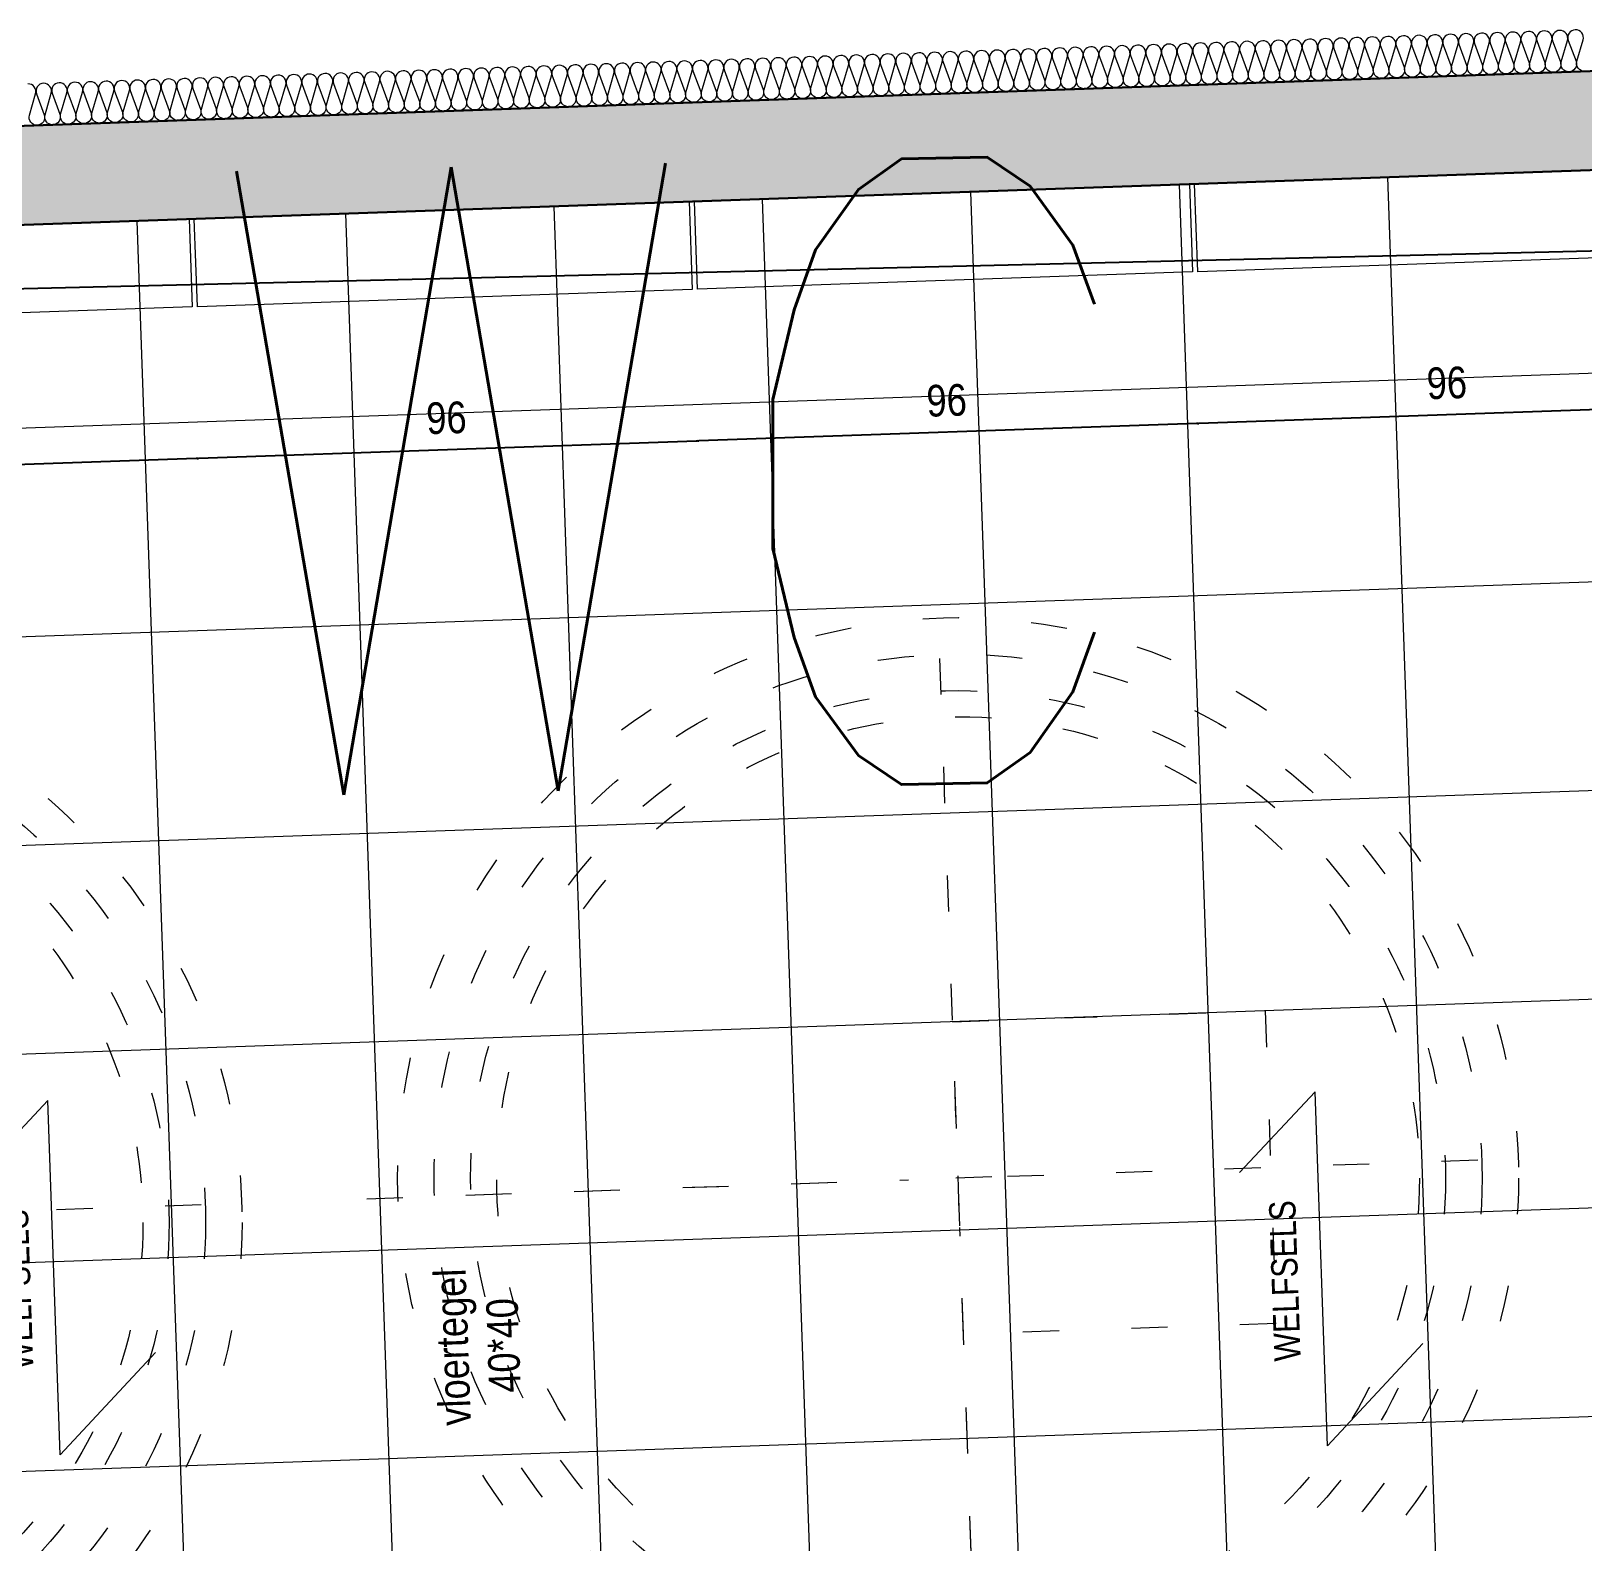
# Model space of a CAD drawing. Header units: millimetres. Extents: x 3476 to 38328, y 1439 to 26921.
# Drawn here: x 24921.4 to 25219.1, y 20861.7 to 21151.6 of the extents above; entities that cross this region are included whole.
import ezdxf

# ---------------------------------------------------------------- set-up
doc = ezdxf.new("R2010")
doc.units = ezdxf.units.MM
doc.header["$LTSCALE"] = 100
doc.header["$MEASUREMENT"] = 0
doc.header["$PDMODE"] = 3
doc.header["$PDSIZE"] = 10
doc.linetypes.add('STYLE_05', pattern=[0.20828, 0.069425, -0.138855])
doc.layers.get('0').update_dxf_attribs({"linetype": 'CONTINUOUS'})
doc.layers.get('DEFPOINTS').update_dxf_attribs({"linetype": 'CONTINUOUS'})
doc.layers.add('--W-BETON-Z', color=4, linetype='CONTINUOUS')
doc.layers.add('TEKST', color=4, linetype='CONTINUOUS')
for name, color, linetype, lineweight in [('Geen', 7, 'CONTINUOUS', 15), ('Maatlijnen', 250, 'CONTINUOUS', 5), ('Muren', 7, 'CONTINUOUS', 30), ('VORM vloeren', 8, 'CONTINUOUS', 5)]:
    doc.layers.add(name, color=color, linetype=linetype, lineweight=lineweight)
doc.styles.add('Arial Narrow', font='ARIALN.TTF')
doc.styles.add('Geneva', font='')
doc.styles.add('ROMANS', font='romans', dxfattribs={"width": 0.7})
doc.styles.get('Geneva').set_extended_font_data('Geneva')
doc.dimstyles.new('Geen hulplijnen', dxfattribs={"dimtxt": 64.160207, "dimasz": 0.224482, "dimexe": 0.3, "dimexo": 0.2, "dimgap": 0.15, "dimtad": 1, "dimdec": 1, "dimzin": 11, "dimtxsty": 'Geneva', "dimblk": 'VW_SLASH', "dimcen": 0, "dimse1": 1, "dimse2": 1, "dimadec": 0, "dimazin": 0, "dimtfac": 0.8, "dimtdec": 1, "dimtix": 1, "dimtmove": 0, "dimatfit": 0, "dimldrblk": 'VW_FILLEDARROW', "dimfxl": 1, "dimfrac": 2, "dimtolj": 1, "dimtzin": 11, "dimarcsym": 0})

# ---------------------------------------------------------------- blocks, each defined once
blk = doc.blocks.new('VW_SLASH')
at = {"color": 0, "linetype": 'ByBlock', "lineweight": -2}
blk.add_line((0, 0), (-1, 0), dxfattribs=at)
at = {"color": 0, "linetype": 'ByBlock', "lineweight": 18}
blk.add_line((-0.5, -0.5), (0.5, 0.5), dxfattribs=at)
blk = doc.blocks.new('*D316')
at = {"layer": 'DEFPOINTS', "color": 0, "linetype": 'Continuous'}
for p in [(24844.93, 21165.34), (24846.27, 21126.82), (25367.07, 21112.98)]:
    blk.add_point(p, dxfattribs=at)
at = {"layer": 'Maatlijnen', "color": 0, "linetype": 'Continuous', "lineweight": -2}
blk.add_line((25364.39, 21183.48), (24845.15, 21165.35), dxfattribs=at)
at = {"layer": 'Maatlijnen', "color": 0, "linetype": 'Continuous', "lineweight": -2, "xscale": 0.224482421875, "yscale": 0.224482421875, "zscale": 0.2244824218751091}
for p, rotation in [((25364.61, 21183.49), 2.00000000000391), ((24844.93, 21165.34), 182.000000000004)]:
    blk.add_blockref('VW_SLASH', p, dxfattribs=dict(at, rotation=rotation))
at = {"layer": 'Maatlijnen', "color": 0, "linetype": 'Continuous', "insert": (25104.56, 21180.51), "char_height": 6.06, "attachment_point": 5, "rotation": 2, "style": 'Arial Narrow'}
blk.add_mtext('\\A1;520', dxfattribs=at)
blk = doc.blocks.new('VW_FILLEDARROW')
at = {"color": 0, "lineweight": -2}
blk.add_solid([(0, 0), (-0.6, -0.2), (-0.6, 0.2)], dxfattribs=at)
blk = doc.blocks.new('Groep-158')
at = {"layer": 'Geen', "linetype": 'Continuous'}
for p, q in [((-502.79, -275), (-517.79, -260)), ((-570.79, -275), (-502.79, -275)), ((-570.79, -275), (-551.79, -294))]:
    blk.add_line(p, q, dxfattribs=at)
at = {"layer": 'Geen', "insert": (-554.28, -265.42), "char_height": 5.0504, "attachment_point": 1, "line_spacing_factor": 0.967824, "style": 'Arial Narrow'}
blk.add_mtext('{\\C7;\\lWELFSELS}', dxfattribs=at)
blk = doc.blocks.new('Groep-159')
at = {"layer": 'Geen', "linetype": 'Continuous'}
for p, q in [((-496, -32), (-511, -17)), ((-564, -32), (-496, -32)), ((-564, -32), (-545, -51))]:
    blk.add_line(p, q, dxfattribs=at)
at = {"layer": 'Geen', "insert": (-547.49, -22.42), "char_height": 5.0504, "attachment_point": 1, "line_spacing_factor": 0.967824, "style": 'Arial Narrow'}
blk.add_mtext('{\\C7;\\lWELFSELS}', dxfattribs=at)
blk = doc.blocks.new('Groep-200')
at = {"layer": 'Geen', "color": 173, "linetype": 'Continuous', "lineweight": 5, "flags": 128}
for points in [[(-300.95, -56.01, 0.511611), (-302.92, -54.59), (-306.98, -55.93, -0.511611), (-308.95, -54.51, -0.511611), (-306.98, -53.09), (-302.92, -54.43, 0.511611), (-300.95, -53.01, 0.511611), (-302.92, -51.59), (-306.98, -52.93, -0.511611), (-308.95, -51.51, -0.511611), (-306.98, -50.09), (-302.92, -51.43, 0.511611), (-300.95, -50.01, 0.511611), (-302.92, -48.59), (-306.98, -49.93, -0.511611), (-308.95, -48.51, -0.511611), (-306.98, -47.09), (-302.92, -48.43, 0.511611), (-300.95, -47.01, 0.511611), (-302.92, -45.59), (-306.98, -46.93, -0.511611), (-308.95, -45.51, -0.511611), (-306.98, -44.09), (-302.92, -45.43, 0.511611), (-300.95, -44.01, 0.511611), (-302.92, -42.59), (-306.98, -43.93, -0.511611), (-308.95, -42.51, -0.511611), (-306.98, -41.09), (-302.92, -42.43, 0.511611), (-300.95, -41.01, 0.511611), (-302.92, -39.59), (-306.98, -40.93, -0.511611), (-308.95, -39.51, -0.511611), (-306.98, -38.09), (-302.92, -39.43, 0.511611), (-300.95, -38.01, 0.511611), (-302.92, -36.59), (-306.98, -37.93, -0.511611), (-308.95, -36.51, -0.511611), (-306.98, -35.09), (-302.92, -36.43, 0.511611), (-300.95, -35.01, 0.511611)], [(-308.95, -87.51, -0.511611), (-306.98, -86.09), (-302.92, -87.43, 0.511611), (-300.95, -86.01, 0.511611), (-302.92, -84.59), (-306.98, -85.93, -0.511611), (-308.95, -84.51, -0.511611), (-306.98, -83.09), (-302.92, -84.43, 0.511611), (-300.95, -83.01, 0.511611), (-302.92, -81.59), (-306.98, -82.93, -0.511611), (-308.95, -81.51, -0.511611), (-306.98, -80.09), (-302.92, -81.43, 0.511611), (-300.95, -80.01, 0.511611), (-302.92, -78.59), (-306.98, -79.93, -0.511611), (-308.95, -78.51, -0.511611), (-306.98, -77.09), (-302.92, -78.43, 0.511611), (-300.95, -77.01, 0.511611), (-302.92, -75.59), (-306.98, -76.93, -0.511611), (-308.95, -75.51, -0.511611), (-306.98, -74.09), (-302.92, -75.43, 0.511611), (-300.95, -74.01, 0.511611), (-302.92, -72.59), (-306.98, -73.93, -0.511611), (-308.95, -72.51, -0.511611), (-306.98, -71.09), (-302.92, -72.43, 0.511611), (-300.95, -71.01, 0.511611), (-302.92, -69.59), (-306.98, -70.93, -0.511611), (-308.95, -69.51, -0.511611), (-306.98, -68.09), (-302.92, -69.43, 0.511611), (-300.95, -68.01, 0.511611), (-302.92, -66.59), (-306.98, -67.93, -0.511611), (-308.95, -66.51, -0.511611), (-306.98, -65.09), (-302.92, -66.43, 0.511611), (-300.95, -65.01, 0.511611), (-302.92, -63.59), (-306.98, -64.93, -0.511611), (-308.95, -63.51, -0.511611), (-306.98, -62.09), (-302.92, -63.43, 0.511611), (-300.95, -62.01, 0.511611), (-302.92, -60.59), (-306.98, -61.93, -0.511611), (-308.95, -60.51, -0.511611), (-306.98, -59.09), (-302.92, -60.43, 0.511611), (-300.95, -59.01, 0.511611), (-302.92, -57.59), (-306.98, -58.93, -0.511611), (-308.95, -57.51, -0.511611), (-306.98, -56.09), (-302.92, -57.43, 0.511611), (-300.95, -56.01, 0.511611)], [(-304.95, -119.76), (-302.92, -120.43, 0.511611), (-300.95, -119.01, 0.511611), (-302.92, -117.59), (-306.98, -118.93, -0.511611), (-308.95, -117.51, -0.511611), (-306.98, -116.09), (-302.92, -117.43, 0.511611), (-300.95, -116.01, 0.511611), (-302.92, -114.59), (-306.98, -115.93, -0.511611), (-308.95, -114.51, -0.511611), (-306.98, -113.09), (-302.92, -114.43, 0.511611), (-300.95, -113.01, 0.511611), (-302.92, -111.59), (-306.98, -112.93, -0.511611), (-308.95, -111.51, -0.511611), (-306.98, -110.09), (-302.92, -111.43, 0.511611), (-300.95, -110.01, 0.511611), (-302.92, -108.59), (-306.98, -109.93, -0.511611), (-308.95, -108.51, -0.511611), (-306.98, -107.09), (-302.92, -108.43, 0.511611), (-300.95, -107.01, 0.511611), (-302.92, -105.59), (-306.98, -106.93, -0.511611), (-308.95, -105.51, -0.511611), (-306.98, -104.09), (-302.92, -105.43, 0.511611), (-300.95, -104.01, 0.511611), (-302.92, -102.59), (-306.98, -103.93, -0.511611), (-308.95, -102.51, -0.511611), (-306.98, -101.09), (-302.92, -102.43, 0.511611), (-300.95, -101.01, 0.511611), (-302.92, -99.59), (-306.98, -100.93, -0.511611), (-308.95, -99.51, -0.511611), (-306.98, -98.09), (-302.92, -99.43, 0.511611), (-300.95, -98.01, 0.511611), (-302.92, -96.59), (-306.98, -97.93, -0.511611), (-308.95, -96.51, -0.511611), (-306.98, -95.09), (-302.92, -96.43, 0.511611), (-300.95, -95.01, 0.511611), (-302.92, -93.59), (-306.98, -94.93, -0.511611), (-308.95, -93.51, -0.511611), (-306.98, -92.09), (-302.92, -93.43, 0.511611), (-300.95, -92.01, 0.511611), (-302.92, -90.59), (-306.98, -91.93, -0.511611), (-308.95, -90.51, -0.511611), (-306.98, -89.09), (-302.92, -90.43, 0.511611), (-300.95, -89.01, 0.511611), (-302.92, -87.59), (-306.98, -88.93, -0.511611), (-308.95, -87.51, -0.511611)], [(-304.95, -151.26), (-306.98, -151.93, -0.511611), (-308.95, -150.51, -0.511611), (-306.98, -149.09), (-302.92, -150.43, 0.511611), (-300.95, -149.01, 0.511611), (-302.92, -147.59), (-306.98, -148.93, -0.511611), (-308.95, -147.51, -0.511611), (-306.98, -146.09), (-302.92, -147.43, 0.511611), (-300.95, -146.01, 0.511611), (-302.92, -144.59), (-306.98, -145.93, -0.511611), (-308.95, -144.51, -0.511611), (-306.98, -143.09), (-302.92, -144.43, 0.511611), (-300.95, -143.01, 0.511611), (-302.92, -141.59), (-306.98, -142.93, -0.511611), (-308.95, -141.51, -0.511611), (-306.98, -140.09), (-302.92, -141.43, 0.511611), (-300.95, -140.01, 0.511611), (-302.92, -138.59), (-306.98, -139.93, -0.511611), (-308.95, -138.51, -0.511611), (-306.98, -137.09), (-302.92, -138.43, 0.511611), (-300.95, -137.01, 0.511611), (-302.92, -135.59), (-306.98, -136.93, -0.511611), (-308.95, -135.51, -0.511611), (-306.98, -134.09), (-302.92, -135.43, 0.511611), (-300.95, -134.01, 0.511611), (-302.92, -132.59), (-306.98, -133.93, -0.511611), (-308.95, -132.51, -0.511611), (-306.98, -131.09), (-302.92, -132.43, 0.511611), (-300.95, -131.01, 0.511611), (-302.92, -129.59), (-306.98, -130.93, -0.511611), (-308.95, -129.51, -0.511611), (-306.98, -128.09), (-302.92, -129.43, 0.511611), (-300.95, -128.01, 0.511611), (-302.92, -126.59), (-306.98, -127.93, -0.511611), (-308.95, -126.51, -0.511611), (-306.98, -125.09), (-302.92, -126.43, 0.511611), (-300.95, -125.01, 0.511611), (-302.92, -123.59), (-306.98, -124.93, -0.511611), (-308.95, -123.51, -0.511611), (-306.98, -122.09), (-302.92, -123.43, 0.511611), (-300.95, -122.01, 0.511611), (-302.92, -120.59), (-306.98, -121.93, -0.511611), (-308.95, -120.51, -0.511611), (-306.98, -119.09), (-304.95, -119.76)], [(-308.95, -183.51, -0.511611), (-306.98, -182.09), (-302.92, -183.43, 0.511611), (-300.95, -182.01, 0.511611), (-302.92, -180.59), (-306.98, -181.93, -0.511611), (-308.95, -180.51, -0.511611), (-306.98, -179.09), (-302.92, -180.43, 0.511611), (-300.95, -179.01, 0.511611), (-302.92, -177.59), (-306.98, -178.93, -0.511611), (-308.95, -177.51, -0.511611), (-306.98, -176.09), (-302.92, -177.43, 0.511611), (-300.95, -176.01, 0.511611), (-302.92, -174.59), (-306.98, -175.93, -0.511611), (-308.95, -174.51, -0.511611), (-306.98, -173.09), (-302.92, -174.43, 0.511611), (-300.95, -173.01, 0.511611), (-302.92, -171.59), (-306.98, -172.93, -0.511611), (-308.95, -171.51, -0.511611), (-306.98, -170.09), (-302.92, -171.43, 0.511611), (-300.95, -170.01, 0.511611), (-302.92, -168.59), (-306.98, -169.93, -0.511611), (-308.95, -168.51, -0.511611), (-306.98, -167.09), (-302.92, -168.43, 0.511611), (-300.95, -167.01, 0.511611), (-302.92, -165.59), (-306.98, -166.93, -0.511611), (-308.95, -165.51, -0.511611), (-306.98, -164.09), (-302.92, -165.43, 0.511611), (-300.95, -164.01, 0.511611), (-302.92, -162.59), (-306.98, -163.93, -0.511611), (-308.95, -162.51, -0.511611), (-306.98, -161.09), (-302.92, -162.43, 0.511611), (-300.95, -161.01, 0.511611), (-302.92, -159.59), (-306.98, -160.93, -0.511611), (-308.95, -159.51, -0.511611), (-306.98, -158.09), (-302.92, -159.43, 0.511611), (-300.95, -158.01, 0.511611), (-302.92, -156.59), (-306.98, -157.93, -0.511611), (-308.95, -156.51, -0.511611), (-306.98, -155.09), (-302.92, -156.43, 0.511611), (-300.95, -155.01, 0.511611), (-302.92, -153.59), (-306.98, -154.93, -0.511611), (-308.95, -153.51, -0.511611), (-306.98, -152.09), (-302.92, -153.43, 0.511611), (-300.95, -152.01, 0.511611), (-302.92, -150.59), (-304.95, -151.26)], [(-300.95, -215.01, 0.511611), (-302.92, -213.59), (-306.98, -214.93, -0.511611), (-308.95, -213.51, -0.511611), (-306.98, -212.09), (-302.92, -213.43, 0.511611), (-300.95, -212.01, 0.511611), (-302.92, -210.59), (-306.98, -211.93, -0.511611), (-308.95, -210.51, -0.511611), (-306.98, -209.09), (-302.92, -210.43, 0.511611), (-300.95, -209.01, 0.511611), (-302.92, -207.59), (-306.98, -208.93, -0.511611), (-308.95, -207.51, -0.511611), (-306.98, -206.09), (-302.92, -207.43, 0.511611), (-300.95, -206.01, 0.511611), (-302.92, -204.59), (-306.98, -205.93, -0.511611), (-308.95, -204.51, -0.511611), (-306.98, -203.09), (-302.92, -204.43, 0.511611), (-300.95, -203.01, 0.511611), (-302.92, -201.59), (-306.98, -202.93, -0.511611), (-308.95, -201.51, -0.511611), (-306.98, -200.09), (-302.92, -201.43, 0.511611), (-300.95, -200.01, 0.511611), (-302.92, -198.59), (-306.98, -199.93, -0.511611), (-308.95, -198.51, -0.511611), (-306.98, -197.09), (-302.92, -198.43, 0.511611), (-300.95, -197.01, 0.511611), (-302.92, -195.59), (-306.98, -196.93, -0.511611), (-308.95, -195.51, -0.511611), (-306.98, -194.09), (-302.92, -195.43, 0.511611), (-300.95, -194.01, 0.511611), (-302.92, -192.59), (-306.98, -193.93, -0.511611), (-308.95, -192.51, -0.511611), (-306.98, -191.09), (-302.92, -192.43, 0.511611), (-300.95, -191.01, 0.511611), (-302.92, -189.59), (-306.98, -190.93, -0.511611), (-308.95, -189.51, -0.511611), (-306.98, -188.09), (-302.92, -189.43, 0.511611), (-300.95, -188.01, 0.511611), (-302.92, -186.59), (-306.98, -187.93, -0.511611), (-308.95, -186.51, -0.511611), (-306.98, -185.09), (-302.92, -186.43, 0.511611), (-300.95, -185.01, 0.511611), (-302.92, -183.59), (-306.98, -184.93, -0.511611), (-308.95, -183.51, -0.511611)], [(-304.95, -247.26), (-306.98, -247.93, -0.511611), (-308.95, -246.51, -0.511611), (-306.98, -245.09), (-302.92, -246.43, 0.511611), (-300.95, -245.01, 0.511611), (-302.92, -243.59), (-306.98, -244.93, -0.511611), (-308.95, -243.51, -0.511611), (-306.98, -242.09), (-302.92, -243.43, 0.511611), (-300.95, -242.01, 0.511611), (-302.92, -240.59), (-306.98, -241.93, -0.511611), (-308.95, -240.51, -0.511611), (-306.98, -239.09), (-302.92, -240.43, 0.511611), (-300.95, -239.01, 0.511611), (-302.92, -237.59), (-306.98, -238.93, -0.511611), (-308.95, -237.51, -0.511611), (-306.98, -236.09), (-302.92, -237.43, 0.511611), (-300.95, -236.01, 0.511611), (-302.92, -234.59), (-306.98, -235.93, -0.511611), (-308.95, -234.51, -0.511611), (-306.98, -233.09), (-302.92, -234.43, 0.511611), (-300.95, -233.01, 0.511611), (-302.92, -231.59), (-306.98, -232.93, -0.511611), (-308.95, -231.51, -0.511611), (-306.98, -230.09), (-302.92, -231.43, 0.511611), (-300.95, -230.01, 0.511611), (-302.92, -228.59), (-306.98, -229.93, -0.511611), (-308.95, -228.51, -0.511611), (-306.98, -227.09), (-302.92, -228.43, 0.511611), (-300.95, -227.01, 0.511611), (-302.92, -225.59), (-306.98, -226.93, -0.511611), (-308.95, -225.51, -0.511611), (-306.98, -224.09), (-302.92, -225.43, 0.511611), (-300.95, -224.01, 0.511611), (-302.92, -222.59), (-306.98, -223.93, -0.511611), (-308.95, -222.51, -0.511611), (-306.98, -221.09), (-302.92, -222.43, 0.511611), (-300.95, -221.01, 0.511611), (-302.92, -219.59), (-306.98, -220.93, -0.511611), (-308.95, -219.51, -0.511611), (-306.98, -218.09), (-302.92, -219.43, 0.511611), (-300.95, -218.01, 0.511611), (-302.92, -216.59), (-306.98, -217.93, -0.511611), (-308.95, -216.51, -0.511611), (-306.98, -215.09), (-302.92, -216.43, 0.511611), (-300.95, -215.01, 0.511611)], [(-304.95, -278.76), (-302.92, -279.43, 0.511611), (-300.95, -278.01, 0.511611), (-302.92, -276.59), (-306.98, -277.93, -0.511611), (-308.95, -276.51, -0.511611), (-306.98, -275.09), (-302.92, -276.43, 0.511611), (-300.95, -275.01, 0.511611), (-302.92, -273.59), (-306.98, -274.93, -0.511611), (-308.95, -273.51, -0.511611), (-306.98, -272.09), (-302.92, -273.43, 0.511611), (-300.95, -272.01, 0.511611), (-302.92, -270.59), (-306.98, -271.93, -0.511611), (-308.95, -270.51, -0.511611), (-306.98, -269.09), (-302.92, -270.43, 0.511611), (-300.95, -269.01, 0.511611), (-302.92, -267.59), (-306.98, -268.93, -0.511611), (-308.95, -267.51, -0.511611), (-306.98, -266.09), (-302.92, -267.43, 0.511611), (-300.95, -266.01, 0.511611), (-302.92, -264.59), (-306.98, -265.93, -0.511611), (-308.95, -264.51, -0.511611), (-306.98, -263.09), (-302.92, -264.43, 0.511611), (-300.95, -263.01, 0.511611), (-302.92, -261.59), (-306.98, -262.93, -0.511611), (-308.95, -261.51, -0.511611), (-306.98, -260.09), (-302.92, -261.43, 0.511611), (-300.95, -260.01, 0.511611), (-302.92, -258.59), (-306.98, -259.93, -0.511611), (-308.95, -258.51, -0.511611), (-306.98, -257.09), (-302.92, -258.43, 0.511611), (-300.95, -257.01, 0.511611), (-302.92, -255.59), (-306.98, -256.93, -0.511611), (-308.95, -255.51, -0.511611), (-306.98, -254.09), (-302.92, -255.43, 0.511611), (-300.95, -254.01, 0.511611), (-302.92, -252.59), (-306.98, -253.93, -0.511611), (-308.95, -252.51, -0.511611), (-306.98, -251.09), (-302.92, -252.43, 0.511611), (-300.95, -251.01, 0.511611), (-302.92, -249.59), (-306.98, -250.93, -0.511611), (-308.95, -249.51, -0.511611), (-306.98, -248.09), (-302.92, -249.43, 0.511611), (-300.95, -248.01, 0.511611), (-302.92, -246.59), (-304.95, -247.26)], [(-300.95, -311.01, 0.511611), (-302.92, -309.59), (-306.98, -310.93, -0.511611), (-308.95, -309.51, -0.511611), (-306.98, -308.09), (-302.92, -309.43, 0.511611), (-300.95, -308.01, 0.511611), (-302.92, -306.59), (-306.98, -307.93, -0.511611), (-308.95, -306.51, -0.511611), (-306.98, -305.09), (-302.92, -306.43, 0.511611), (-300.95, -305.01, 0.511611), (-302.92, -303.59), (-306.98, -304.93, -0.511611), (-308.95, -303.51, -0.511611), (-306.98, -302.09), (-302.92, -303.43, 0.511611), (-300.95, -302.01, 0.511611), (-302.92, -300.59), (-306.98, -301.93, -0.511611), (-308.95, -300.51, -0.511611), (-306.98, -299.09), (-302.92, -300.43, 0.511611), (-300.95, -299.01, 0.511611), (-302.92, -297.59), (-306.98, -298.93, -0.511611), (-308.95, -297.51, -0.511611), (-306.98, -296.09), (-302.92, -297.43, 0.511611), (-300.95, -296.01, 0.511611), (-302.92, -294.59), (-306.98, -295.93, -0.511611), (-308.95, -294.51, -0.511611), (-306.98, -293.09), (-302.92, -294.43, 0.511611), (-300.95, -293.01, 0.511611), (-302.92, -291.59), (-306.98, -292.93, -0.511611), (-308.95, -291.51, -0.511611), (-306.98, -290.09), (-302.92, -291.43, 0.511611), (-300.95, -290.01, 0.511611), (-302.92, -288.59), (-306.98, -289.93, -0.511611), (-308.95, -288.51, -0.511611), (-306.98, -287.09), (-302.92, -288.43, 0.511611), (-300.95, -287.01, 0.511611), (-302.92, -285.59), (-306.98, -286.93, -0.511611), (-308.95, -285.51, -0.511611), (-306.98, -284.09), (-302.92, -285.43, 0.511611), (-300.95, -284.01, 0.511611), (-302.92, -282.59), (-306.98, -283.93, -0.511611), (-308.95, -282.51, -0.511611), (-306.98, -281.09), (-302.92, -282.43, 0.511611), (-300.95, -281.01, 0.511611), (-302.92, -279.59), (-306.98, -280.93, -0.511611), (-308.95, -279.51, -0.511611), (-306.98, -278.09), (-304.95, -278.76)], [(-308.95, -333.51, -0.511611), (-306.98, -332.09), (-302.92, -333.43, 0.511611), (-300.95, -332.01, 0.511611), (-302.92, -330.59), (-306.98, -331.93, -0.511611), (-308.95, -330.51, -0.511611), (-306.98, -329.09), (-302.92, -330.43, 0.511611), (-300.95, -329.01, 0.511611), (-302.92, -327.59), (-306.98, -328.93, -0.511611), (-308.95, -327.51, -0.511611), (-306.98, -326.09), (-302.92, -327.43, 0.511611), (-300.95, -326.01, 0.511611), (-302.92, -324.59), (-306.98, -325.93, -0.511611), (-308.95, -324.51, -0.511611), (-306.98, -323.09), (-302.92, -324.43, 0.511611), (-300.95, -323.01, 0.511611), (-302.92, -321.59), (-306.98, -322.93, -0.511611), (-308.95, -321.51, -0.511611), (-306.98, -320.09), (-302.92, -321.43, 0.511611), (-300.95, -320.01, 0.511611), (-302.92, -318.59), (-306.98, -319.93, -0.511611), (-308.95, -318.51, -0.511611), (-306.98, -317.09), (-302.92, -318.43, 0.511611), (-300.95, -317.01, 0.511611), (-302.92, -315.59), (-306.98, -316.93, -0.511611), (-308.95, -315.51, -0.511611), (-306.98, -314.09), (-302.92, -315.43, 0.511611), (-300.95, -314.01, 0.511611), (-302.92, -312.59), (-306.98, -313.93, -0.511611), (-308.95, -312.51, -0.511611), (-306.98, -311.09), (-302.92, -312.43, 0.511611), (-300.95, -311.01, 0.511611)]]:
    blk.add_lwpolyline(points, format="xyb", dxfattribs=at)
blk = doc.blocks.new('Groep-201')
at = {"layer": 'Geen', "color": 7}
blk.add_blockref('Groep-200', (0, 0), dxfattribs=at)
blk = doc.blocks.new('Groep-206')
at = {"layer": 'Geen', "color": 7}
blk.add_blockref('Groep-201', (0, 0), dxfattribs=at)
blk = doc.blocks.new('Groep-230')
at = {"layer": 'Geen', "linetype": 'STYLE_05', "lineweight": 5}
for p, q in [((-516.95, 133.5), (-516.95, 48.5)), ((-516.95, 32.5), (-516.95, 45.5)), ((-611.45, 39), (-526.45, 39)), ((-523.45, 39), (-510.45, 39)), ((-507.45, 39), (-422.45, 39)), ((-516.95, 29.5), (-516.95, -55.5))]:
    blk.add_line(p, q, dxfattribs=at)
blk = doc.blocks.new('Groep-231')
at = {"layer": 'Geen', "linetype": 'STYLE_05', "lineweight": 5}
for p, q in [((-516.95, 152.5), (-516.95, 48.5)), ((-516.95, 32.5), (-516.95, 45.5)), ((-630.45, 39), (-526.45, 39)), ((-523.45, 39), (-510.45, 39)), ((-507.45, 39), (-403.45, 39)), ((-516.95, 29.5), (-516.95, -74.5))]:
    blk.add_line(p, q, dxfattribs=at)
blk = doc.blocks.new('Groep-232')
at = {"layer": 'Geen', "linetype": 'STYLE_05', "lineweight": 5}
blk.add_lwpolyline([(-546.95, 39), (-486.95, 39), (-486.95, -21), (-546.95, -21)], close=True, dxfattribs=at)
for radius in [107.5, 100.5, 93.5, 88.5]:
    blk.add_circle((-516.95, 39), radius, dxfattribs=at)
at = {"layer": 'Maatlijnen', "color": 7}
for name in ['Groep-231', 'Groep-230']:
    blk.add_blockref(name, (0, 0), dxfattribs=at)
blk = doc.blocks.new('Groep-233')
at = {"layer": 'Geen', "linetype": 'STYLE_05', "lineweight": 5}
for p, q in [((-516.95, -111.5), (-516.95, -196.5)), ((-516.95, -212.5), (-516.95, -199.5)), ((-611.45, -206), (-526.45, -206)), ((-523.45, -206), (-510.45, -206)), ((-507.45, -206), (-422.45, -206)), ((-516.95, -215.5), (-516.95, -300.5))]:
    blk.add_line(p, q, dxfattribs=at)
blk = doc.blocks.new('Groep-234')
at = {"layer": 'Geen', "linetype": 'STYLE_05', "lineweight": 5}
for p, q in [((-516.95, -92.5), (-516.95, -196.5)), ((-516.95, -212.5), (-516.95, -199.5)), ((-630.45, -206), (-526.45, -206)), ((-523.45, -206), (-510.45, -206)), ((-507.45, -206), (-403.45, -206)), ((-516.95, -215.5), (-516.95, -319.5))]:
    blk.add_line(p, q, dxfattribs=at)
blk = doc.blocks.new('Groep-235')
at = {"layer": 'Geen', "linetype": 'STYLE_05', "lineweight": 5}
blk.add_lwpolyline([(-546.95, -206), (-486.95, -206), (-486.95, -266), (-546.95, -266)], close=True, dxfattribs=at)
for radius in [107.5, 100.5, 93.5, 88.5]:
    blk.add_circle((-516.95, -206), radius, dxfattribs=at)
at = {"layer": 'Maatlijnen', "color": 7}
for name in ['Groep-234', 'Groep-233']:
    blk.add_blockref(name, (0, 0), dxfattribs=at)
blk = doc.blocks.new('*D320')
at = {"layer": 'DEFPOINTS', "color": 0, "linetype": 'Continuous'}
for p in [(24633.96, 21189.47), (25367.29, 21106.68), (24637.87, 21077.51)]:
    blk.add_point(p, dxfattribs=at)
at = {"layer": 'Maatlijnen', "color": 0, "linetype": 'Continuous', "lineweight": -2}
blk.add_line((25363.29, 21214.94), (24634.18, 21189.48), dxfattribs=at)
at = {"layer": 'Maatlijnen', "color": 0, "linetype": 'Continuous', "lineweight": -2, "xscale": 0.224482421875, "yscale": 0.224482421875, "zscale": 0.2244824218751091}
for p, rotation in [((25363.51, 21214.95), 2.00000000000391), ((24633.96, 21189.47), 182.000000000004)]:
    blk.add_blockref('VW_SLASH', p, dxfattribs=dict(at, rotation=rotation))
at = {"layer": 'Maatlijnen', "color": 0, "linetype": 'Continuous', "insert": (24998.52, 21208.3), "char_height": 6.06, "attachment_point": 5, "rotation": 2, "style": 'Arial Narrow'}
blk.add_mtext('\\A1;730', dxfattribs=at)
blk = doc.blocks.new('*D328')
at = {"layer": 'DEFPOINTS', "color": 0, "linetype": 'Continuous'}
for p in [(25145.22, 21076.27), (25243.25, 21019.66), (25147.63, 21007.31)]:
    blk.add_point(p, dxfattribs=at)
at = {"layer": 'Maatlijnen', "color": 0, "linetype": 'Continuous', "lineweight": -2}
blk.add_line((25240.94, 21079.61), (25145.44, 21076.28), dxfattribs=at)
at = {"layer": 'Maatlijnen', "color": 0, "linetype": 'Continuous', "lineweight": -2, "xscale": 0.224482421875, "yscale": 0.224482421875, "zscale": 0.2244824218751091}
for p, rotation in [((25241.16, 21079.62), 2.00000000000391), ((25145.22, 21076.27), 182.000000000004)]:
    blk.add_blockref('VW_SLASH', p, dxfattribs=dict(at, rotation=rotation))
at = {"layer": 'Maatlijnen', "color": 0, "linetype": 'Continuous', "insert": (25192.98, 21084.03), "char_height": 6.06, "attachment_point": 5, "rotation": 2, "style": 'Arial Narrow'}
blk.add_mtext('\\A1;96', dxfattribs=at)
blk = doc.blocks.new('*D329')
at = {"layer": 'DEFPOINTS', "color": 0, "linetype": 'Continuous'}
for p in [(25049.28, 21072.92), (25147.31, 21016.31), (25051.69, 21003.96)]:
    blk.add_point(p, dxfattribs=at)
at = {"layer": 'Maatlijnen', "color": 0, "linetype": 'Continuous', "lineweight": -2}
blk.add_line((25144.99, 21076.26), (25049.5, 21072.93), dxfattribs=at)
at = {"layer": 'Maatlijnen', "color": 0, "linetype": 'Continuous', "lineweight": -2, "xscale": 0.224482421875, "yscale": 0.224482421875, "zscale": 0.2244824218751091}
for p, rotation in [((25145.22, 21076.27), 2.00000000000391), ((25049.28, 21072.92), 182.000000000004)]:
    blk.add_blockref('VW_SLASH', p, dxfattribs=dict(at, rotation=rotation))
at = {"layer": 'Maatlijnen', "color": 0, "linetype": 'Continuous', "insert": (25097.04, 21080.68), "char_height": 6.06, "attachment_point": 5, "rotation": 2, "style": 'Arial Narrow'}
blk.add_mtext('\\A1;96', dxfattribs=at)
blk = doc.blocks.new('*D330')
at = {"layer": 'DEFPOINTS', "color": 0, "linetype": 'Continuous'}
for p in [(24953.34, 21069.57), (25051.37, 21012.96), (24955.74, 21000.61)]:
    blk.add_point(p, dxfattribs=at)
at = {"layer": 'Maatlijnen', "color": 0, "linetype": 'Continuous', "lineweight": -2}
blk.add_line((25049.05, 21072.91), (24953.56, 21069.58), dxfattribs=at)
at = {"layer": 'Maatlijnen', "color": 0, "linetype": 'Continuous', "lineweight": -2, "xscale": 0.224482421875, "yscale": 0.224482421875, "zscale": 0.2244824218751091}
for p, rotation in [((25049.28, 21072.92), 2.00000000000391), ((24953.34, 21069.57), 182.000000000004)]:
    blk.add_blockref('VW_SLASH', p, dxfattribs=dict(at, rotation=rotation))
at = {"layer": 'Maatlijnen', "color": 0, "linetype": 'Continuous', "insert": (25001.09, 21077.33), "char_height": 6.06, "attachment_point": 5, "rotation": 2, "style": 'Arial Narrow'}
blk.add_mtext('\\A1;96', dxfattribs=at)
blk = doc.blocks.new('*D331')
at = {"layer": 'DEFPOINTS', "color": 0, "linetype": 'Continuous'}
for p in [(24857.39, 21066.22), (24955.43, 21009.6), (24859.8, 20997.26)]:
    blk.add_point(p, dxfattribs=at)
at = {"layer": 'Maatlijnen', "color": 0, "linetype": 'Continuous', "lineweight": -2}
blk.add_line((24953.11, 21069.56), (24857.62, 21066.23), dxfattribs=at)
at = {"layer": 'Maatlijnen', "color": 0, "linetype": 'Continuous', "lineweight": -2, "xscale": 0.224482421875, "yscale": 0.224482421875, "zscale": 0.2244824218751091}
for p, rotation in [((24953.34, 21069.57), 2.00000000000391), ((24857.39, 21066.22), 182.000000000004)]:
    blk.add_blockref('VW_SLASH', p, dxfattribs=dict(at, rotation=rotation))
at = {"layer": 'Maatlijnen', "color": 0, "linetype": 'Continuous', "insert": (24905.15, 21073.98), "char_height": 6.06, "attachment_point": 5, "rotation": 2, "style": 'Arial Narrow'}
blk.add_mtext('\\A1;96', dxfattribs=at)

msp = doc.modelspace()

# ---------------------------------------------------------------- linework, layer by layer
at = {"layer": '--W-BETON-Z'}
msp.add_lwpolyline([(29561.62, 20836.26), (25327.94, 20754.08), (25315.33, 21111.65), (24715.15, 21097.13), (24708.43, 21280.44), (24554.11, 21281.79), (24554.04, 21340.29), (24553.78, 21354.8), (24528.55, 22766.66), (24588.54, 22767.56), (24578.99, 23264.62), (24517.84, 23263.5), (24506.17, 23916.48), (24565.89, 23917.58), (24561.42, 24178.27), (23569.39, 24796.22), (18030.99, 24693.86), (18059.55, 23135.63), (18065.16, 22643.33), (18021.97, 22642.57)], dxfattribs=at)
at = {"layer": 'Geen', "color": 251, "linetype": 'Continuous', "lineweight": 15}
msp.add_lwpolyline([(24679, 20787.77), (24667.91, 21105.58), (25335.5, 21128.89), (25346.6, 20811.09)], close=True, dxfattribs=at)
at = {"layer": 'Geen', "linetype": 'Continuous'}
for points in [[(25145.2, 21105.38), (25144.61, 21122.23), (25239.56, 21125.54), (25240.14, 21108.7)], [(25049.26, 21102.03), (25048.67, 21118.88), (25143.62, 21122.19), (25144.2, 21105.35)], [(24953.32, 21098.68), (24952.73, 21115.52), (25047.67, 21118.84), (25048.26, 21102)], [(24857.38, 21095.33), (24856.79, 21112.17), (24951.73, 21115.49), (24952.32, 21098.65)]]:
    msp.add_lwpolyline(points, close=True, dxfattribs=at)
at = {"layer": 'Muren', "linetype": 'Continuous'}
for p, q in [((24648.25, 21123.9), (25353.82, 21148.54)), ((24667.91, 21105.58), (25335.5, 21128.89))]:
    msp.add_line(p, q, dxfattribs=at)
at = {"layer": 'Muren', "color": 255, "linetype": 'Continuous'}
msp.add_solid([(24667.91, 21105.58, 1025.03), (24648.25, 21123.9, 1025.03), (25335.5, 21128.89, 1025.03), (25353.82, 21148.54, 1025.03)], dxfattribs=at)
at = {"layer": 'VORM vloeren', "color": 251, "linetype": 'Continuous', "lineweight": 15}
for p, q in [((25181.59, 21123.52), (25192.69, 20805.71)), ((25101.64, 21120.72), (25112.74, 20802.92)), ((25141.62, 21122.12), (25152.71, 20804.31)), ((25021.69, 21117.93), (25032.79, 20800.13)), ((25061.67, 21119.33), (25072.76, 20801.52)), ((24941.74, 21115.14), (24952.84, 20797.33)), ((24981.71, 21116.54), (24992.81, 20798.73)), ((25336.86, 21089.92), (24669.27, 21066.6)), ((25338.26, 21049.94), (24670.66, 21026.63)), ((25339.65, 21009.96), (24672.06, 20986.65)), ((25341.05, 20969.99), (24673.45, 20946.68)), ((25342.44, 20930.01), (24674.85, 20906.7)), ((25343.84, 20890.04), (24676.25, 20866.72))]:
    msp.add_line(p, q, dxfattribs=at)

# ---------------------------------------------------------------- block references
at = {"layer": 'Geen', "color": 7, "rotation": 92.00000000000394}
for name in ['Groep-206', 'Groep-235', 'Groep-232', 'Groep-158', 'Groep-159']:
    msp.add_blockref(name, (24875.32, 21440.97), dxfattribs=at)

# ---------------------------------------------------------------- texts
at = {"layer": 'Geen', "color": 7, "insert": (24999.22, 20898.96), "char_height": 6.06, "attachment_point": 2, "rotation": 92, "line_spacing_factor": 0.967824, "style": 'Arial Narrow'}
msp.add_mtext('vloertegel\\P40*40', dxfattribs=at)
at = {"layer": 'TEKST', "style": 'ROMANS', "oblique": 1.05, "width": 0.8}
msp.add_text('WC', height=120, rotation=1.05, dxfattribs=at).set_placement((24952.61, 21004.53))

# ---------------------------------------------------------------- dimensions: what is measured, and where the dimension line sits
at = {"layer": 'Maatlijnen', "linetype": 'Continuous'}
for base, p1, p2, picture, middle in [((24633.96, 21189.47, 1025.03), (25367.29, 21106.68, 1025.03), (24637.87, 21077.51, 1025.03), '*D320', (24998.52, 21208.3, 1025.03)), ((24844.93, 21165.34, 1025.03), (25367.07, 21112.98, 1025.03), (24846.27, 21126.82, 1025.03), '*D316', (25104.56, 21180.51, 1025.03)), ((25145.22, 21076.27, 1025.03), (25243.25, 21019.66, 1025.03), (25147.63, 21007.31, 1025.03), '*D328', (25192.98, 21084.03, 1025.03)), ((25049.28, 21072.92, 1025.03), (25147.31, 21016.31, 1025.03), (25051.69, 21003.96, 1025.03), '*D329', (25097.04, 21080.68, 1025.03)), ((24953.34, 21069.57, 1025.03), (25051.37, 21012.96, 1025.03), (24955.74, 21000.61, 1025.03), '*D330', (25001.09, 21077.33, 1025.03)), ((24857.39, 21066.22, 1025.03), (24955.43, 21009.6, 1025.03), (24859.8, 20997.26, 1025.03), '*D331', (24905.15, 21073.98, 1025.03))]:
    dim = msp.add_linear_dim(base=base, p1=p1, p2=p2, angle=182, dimstyle='Geen hulplijnen', override={"dimtxt": 6.060465, "dimgap": 3, "dimpost": '<>', "dimtxsty": 'Arial Narrow', "dimtmove": 2}, dxfattribs=at)
    dim.commit()
    dim.dimension.update_dxf_attribs({"geometry": picture, "text_midpoint": middle, "dimtype": 160})

doc.saveas('drawing.dxf')
